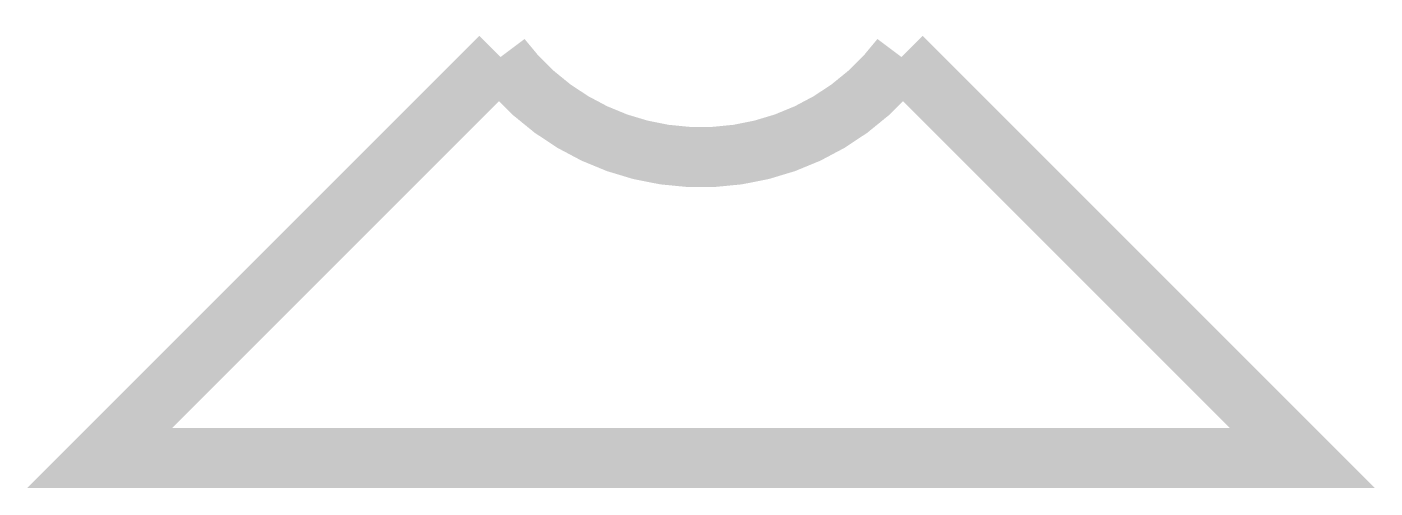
# Model space of a CAD drawing. Extents: x -1.8 to 31.8, y -0.8 to 10.8.
import ezdxf

# ---------------------------------------------------------------- set-up
doc = ezdxf.new("R2010")
doc.units = 0
doc.linetypes.add('DASHDOT', pattern=[1.5, 0.5, -0.5, 0, -0.5])
doc.layers.add('l_green', color=3, linetype='DASHDOT')

msp = doc.modelspace()

# ---------------------------------------------------------------- linework, layer by layer
at = {"layer": 'l_green', "const_width": 1.5}
msp.add_lwpolyline([(0, 0), (10, 10, 0.5), (20, 10), (30, 0)], format="xyb", close=True, dxfattribs=at)

doc.saveas('drawing.dxf')
